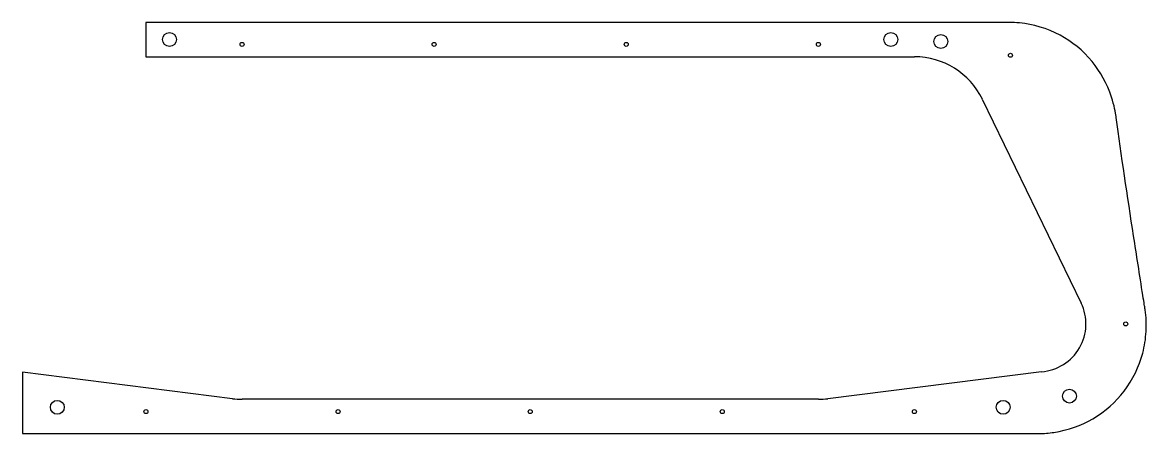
# Model space of a CAD drawing. Header units: millimetres. Extents: x -370 to 449, y -150 to 150.
import ezdxf

# ---------------------------------------------------------------- set-up
doc = ezdxf.new("R2010")
doc.units = ezdxf.units.MM
doc.layers.get('0').update_dxf_attribs({"linetype": 'CONTINUOUS'})

msp = doc.modelspace()

# ---------------------------------------------------------------- linework, layer by layer
for p, q in [((-280, 150), (-280, 125)), ((348.91, 150), (-280, 150)), ((-280, 125), (280, 125)), ((329.5, 93.97), (401.5, -54.75)), ((-216.89, -124.57), (-370, -105.23)), ((-370, -105.23), (-370, -150)), ((372.61, -104.9), (216.89, -124.57)), ((210, -125), (-210, -125)), ((-370, -150), (370, -150))]:
    msp.add_line(p, q)
for centre, radius in [((-262.84, 137.59), 5.06), ((262.84, 137.59), 5.06), ((299.27, 136.1), 5.06), ((-210, 134), 1.45), ((-70, 134), 1.45), ((70, 134), 1.45), ((210, 134), 1.45), ((350, 126.02), 1.45), ((434, -70), 1.45), ((392.96, -122.65), 5.06), ((-344.63, -130.83), 5.06), ((344.63, -130.83), 5.06), ((-280, -134), 1.45), ((-140, -134), 1.45), ((0, -134), 1.45), ((140, -134), 1.45), ((280, -134), 1.45)]:
    msp.add_circle(centre, radius)
for centre, radius, start, end in [((280, 70), 55, 25.83341, 90), ((370, -70), 35, -85.72626, 25.83341), ((-210, -70), 55, 262.8028, 270), ((210, -70), 55, 270, 277.1972)]:
    msp.add_arc(centre, radius, start, end)
for points, knots in [([(426.92, 81.32), (426.54, 84.06), (425.68, 89.35), (420.46, 105.36), (415.56, 114.08), (402.76, 129.61), (394.78, 136), (376.67, 145.74), (366.62, 148.64), (353.87, 149.89), (352.22, 150), (348.91, 150)], [-68.313501, -68.313501, -68.313501, -68.313501, -68.2401085, -68.2401085, -68.1247262, -68.1247262, -67.9988015, -67.9988015, -67.8610561, -67.8610561, -67.823212, -67.823212, -67.823212, -67.823212]), ([(448, -58.68), (447.83, -57.54), (447.45, -55.18), (444.11, -33.91), (441.89, -19.69), (435.33, 22.79), (430.7, 53.66), (426.97, 80.89), (426.95, 81.1), (426.92, 81.32)], [-69.767498, -69.767498, -69.767498, -69.767498, -69.598245, -69.598245, -69.177391, -69.177391, -68.319472, -68.319472, -68.313501, -68.313501, -68.313501, -68.313501]), ([(370, -150), (370.2, -150), (370.4, -150), (374.41, -149.97), (378.1, -149.67), (392, -147.61), (401.58, -144.12), (419.15, -133.83), (426.78, -126.92), (439.3, -110.54), (443.79, -101.08), (446.35, -91.35), (447.72, -86.17), (448.56, -80.86), (449.16, -70.08), (448.89, -64.83), (448.13, -59.52), (448.1, -59.27), (448, -58.68)], [-9.312197, -9.312197, -9.312197, -9.312197, -9.26654, -9.26654, -8.381716, -8.381716, -5.797881, -5.797881, -3.016905, -3.016905, 0, 0, 0, 1.608314, 1.608314, 3.238234, 3.238234, 3.326983, 3.326983, 3.326983, 3.326983])]:
    msp.add_open_spline(points, degree=3, knots=knots)

doc.saveas('drawing.dxf')
